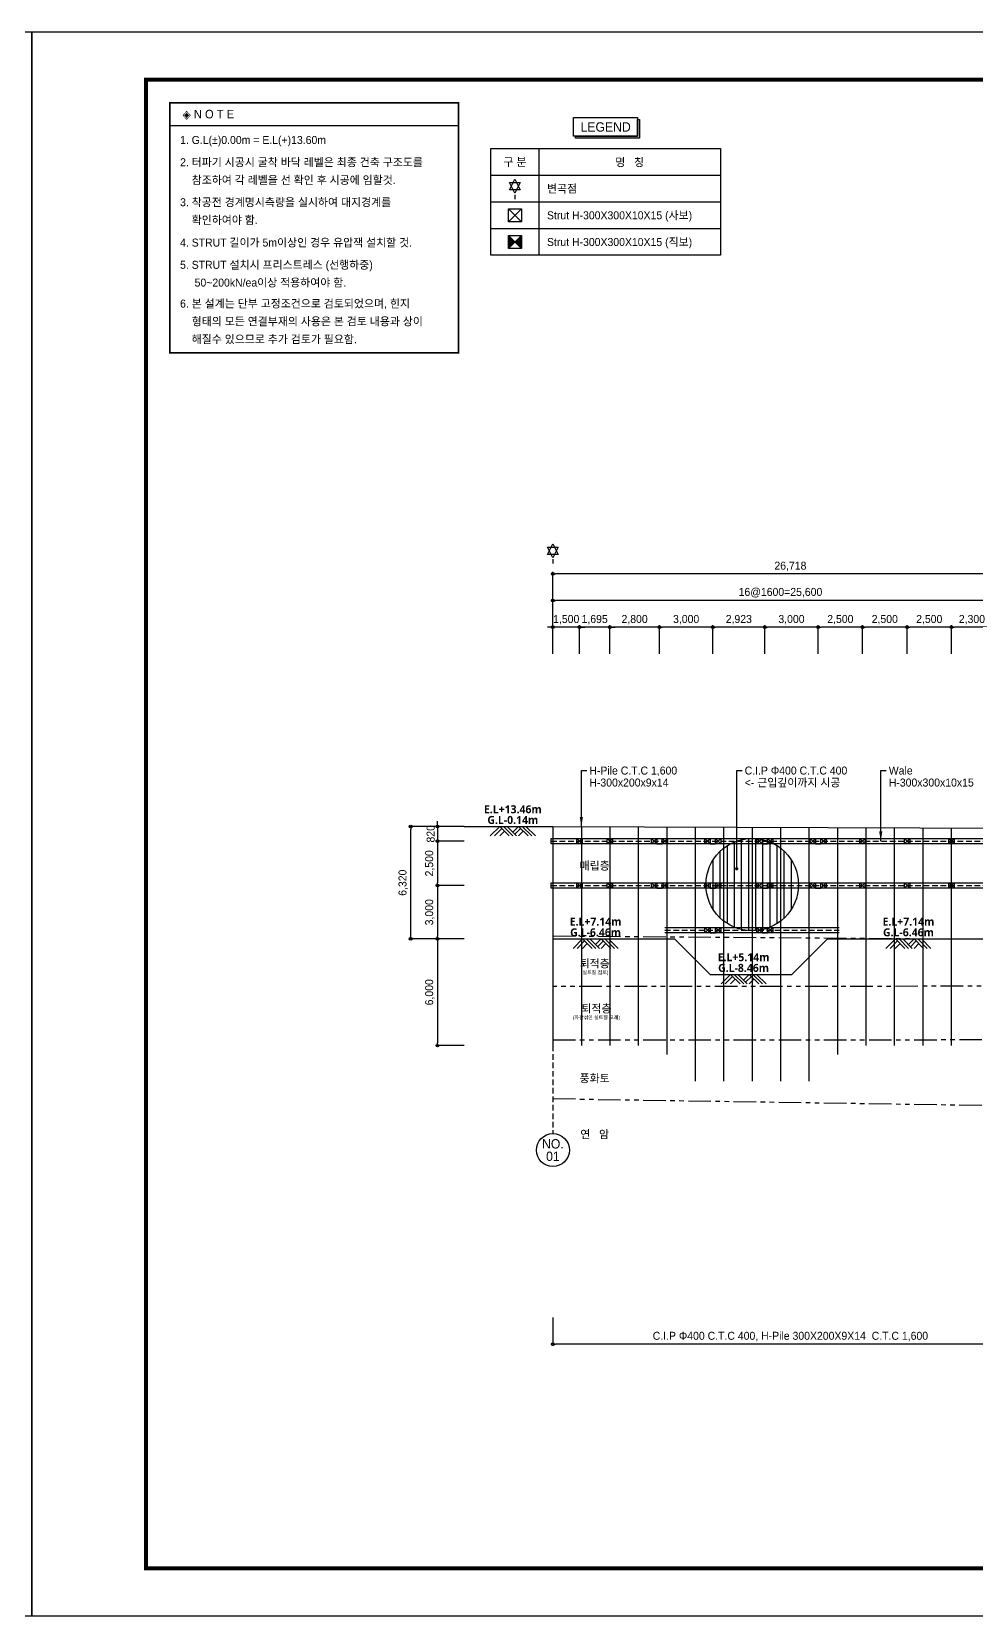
# Model space of a CAD drawing. Header units: millimetres. Extents: x 1073475 to 2890243, y -1340830 to -367733.
# Drawn here: x 2209033 to 2262164, y -456833 to -367733 of the extents above; entities that cross this region are included whole.
import ezdxf
from ezdxf.enums import TextEntityAlignment as Align

# ---------------------------------------------------------------- set-up
doc = ezdxf.new("R2010")
doc.units = ezdxf.units.MM
doc.header["$LTSCALE"] = 50
doc.header["$PDMODE"] = 3
doc.header["$PDSIZE"] = 100
doc.linetypes.add('HIDDEN', pattern=[9.525, 6.35, -3.175])
doc.linetypes.add('PHANTOM', pattern=[63.5, 31.75, -6.35, 6.35, -6.35, 6.35, -6.35])
doc.layers.get('Defpoints').update_dxf_attribs({"color": 151})
for name, color, linetype in [('0-재료표-1', 3, 'Continuous'), ('0-재료표-T', 7, 'Continuous'), ('1', 1, 'Continuous'), ('11', 11, 'Continuous'), ('C-BOX', 1, 'Continuous'), ('C-DIM', 7, 'Continuous'), ('C-제원표T', 7, 'Continuous'), ('C_DIM', 1, 'Continuous'), ('NO', 2, 'Continuous'), ('NO-1', 9, 'HIDDEN'), ('PILE', 3, 'Continuous'), ('STRUT', 3, 'Continuous'), ('TEX', 3, 'Continuous'), ('TEXT', 3, 'Continuous'), ('WALE-1', 3, 'Continuous'), ('WALE-2', 1, 'Continuous'), ('변곡점', 1, 'Continuous'), ('주상도0', 222, 'Continuous'), ('흙막이판', 1, 'Continuous')]:
    doc.layers.add(name, color=color, linetype=linetype)
doc.styles.add('$1$돋움', font='')
doc.styles.add('RXHG', font='arial.ttf')
doc.styles.add('돋움', font='')
doc.styles.add('맑은고딕', font='malgunbd.ttf')
doc.styles.get('$1$돋움').set_extended_font_data('Dotum')
doc.styles.get('돋움').set_extended_font_data('Dotum')
doc.dimstyles.new('SAM-200-지시선', dxfattribs={"dimscale": 0.1, "dimtxt": 300, "dimasz": 360, "dimexe": 70, "dimexo": 0, "dimgap": 100, "dimtad": 1, "dimdec": 0, "dimzin": 0, "dimdsep": 46, "dimlunit": 6, "dimtxsty": '돋움', "dimcen": 100, "dimclrd": 1, "dimclre": 1, "dimclrt": 256, "dimadec": 0, "dimazin": 0, "dimtfac": 1, "dimtdec": 0, "dimtix": 1, "dimtmove": 2, "dimatfit": 3, "dimfxl": 70, "dimtolj": 1, "dimtzin": 0, "dimlwd": -1, "dimlwe": -1, "dimarcsym": 0})
doc.dimstyles.new('SAM-300', dxfattribs={"dimscale": 1.5, "dimtxt": 300, "dimasz": 100, "dimexe": 70, "dimexo": 0, "dimgap": 100, "dimtad": 1, "dimdec": 0, "dimzin": 0, "dimdsep": 46, "dimlunit": 6, "dimtxsty": '돋움', "dimblk": 'ORIGIN', "dimcen": 100, "dimclrd": 1, "dimclre": 1, "dimclrt": 7, "dimadec": 0, "dimazin": 0, "dimtfac": 1, "dimtdec": 0, "dimtix": 1, "dimtmove": 2, "dimatfit": 3, "dimfxl": 70, "dimtolj": 1, "dimtzin": 0, "dimlwd": -1, "dimlwe": -1, "dimarcsym": 0})

# ---------------------------------------------------------------- blocks, each defined once
blk = doc.blocks.new('dbox')
at = {"layer": '11'}
for p, q in [((4288, 57600), (81088, 57600)), ((4288, 1800), (4288, 57600)), ((81088, 1800), (4288, 1800))]:
    blk.add_line(p, q, dxfattribs=at)
at = {"layer": '11', "const_width": 150}
blk.add_lwpolyline([(81088, 1800), (4288, 1800), (4288, 57600), (81088, 57600)], close=True, dxfattribs=at)
at = {"layer": 'TEXT', "color": 7}
for p, q in [((0, 59400), (84100, 59400)), ((0, 0), (0, 59400)), ((84100, 59400), (84100, 0)), ((84100, 0), (0, 0))]:
    blk.add_line(p, q, dxfattribs=at)
at = {"layer": 'TEX', "color": 6, "linetype": 'Continuous', "style": 'RXHG', "width": 1}
for tag, p in [('일자', (76628, 15972)), ('축척', (76628, 13925)), ('설계번호', (76684, 12170))]:
    blk.add_attdef(tag, p, '', height=300, dxfattribs=at)
at = {"layer": 'TEX', "color": 7, "linetype": 'Continuous', "style": 'RXHG', "width": 1}
blk.add_attdef('파일명', (81840, 4453), '', height=300, rotation=90, dxfattribs=at)
at = {"layer": 'TEX', "linetype": 'Continuous', "style": 'RXHG', "width": 1}
for tag, p in [('도면명-1', (77799, 3389)), ('도면명-2', (77799, 2662))]:
    blk.add_attdef(tag, text='', height=400, dxfattribs=at).set_placement(p, align=Align.CENTER)
blk = doc.blocks.new('31781387137813')
at = {"color": 255}
blk.add_wipeout([(0, 0), (11238, 0), (11238, -9792), (0, -9792)], dxfattribs=at).dxf.layer = '0-재료표-1'
at = {"layer": '0-재료표-1'}
blk.add_line((207, -1060), (11031, -1060), dxfattribs=at)
at = {"layer": '0-재료표-1', "const_width": 60}
blk.add_lwpolyline([(11031, -9585), (11031, -207), (207, -207), (207, -9585)], close=True, dxfattribs=at)
at = {"layer": '0-재료표-T', "style": '$1$돋움'}
for s, height, p in [('◈ N O T E', 320, (683, -633)), ('1. G.L(±)0.00m = E.L(+)13.60m', 300, (587, -1602)), ('2. 터파기 시공시 굴착 바닥 레벨은 최종 건축 구조도를 ', 300, (587, -2436)), ('    참조하여 각 레벨을 선 확인 후 시공에 임할것. ', 300, (587, -3102)), ('3. 착공전 경계명시측량을 실시하여 대지경계를', 300, (587, -3936)), ('    확인하여야 함.', 300, (587, -4602)), ('4. STRUT 길이가 5m이상인 경우 유압잭 설치할 것.', 300, (587, -5448)), ('5. STRUT 설치시 프리스트레스 (선행하중)', 300, (587, -6281)), ('     50~200kN/ea이상 적용하여야 함.', 300, (587, -6948)), ('6. 본 설계는 단부 고정조건으로 검토되었으며, 힌지 ', 300, (587, -7736)), ('    형태의 모든 연결부재의 사용은 본 검토 내용과 상이', 300, (587, -8403)), ('    해질수 있으므로 추가 검토가 필요함.   ', 300, (587, -9069))]:
    blk.add_text(s, height=height, dxfattribs=at).set_placement(p, align=Align.MIDDLE_LEFT)
blk = doc.blocks.new('_Origin')
at = {"color": 0, "linetype": 'ByBlock', "lineweight": -2}
blk.add_line((0, 0), (-1, 0), dxfattribs=at)
blk.add_circle((0, 0), 0.5, dxfattribs=at)
blk = doc.blocks.new('*D217')
at = {"layer": 'C_DIM', "color": 1, "ltscale": 0.2, "transparency": 16777216}
for p, q in [((2238349, -399717), (2238349, -398112)), ((2264917, -398217), (2238499, -398217)), ((2265067, -399717), (2265067, -398112))]:
    blk.add_line(p, q, dxfattribs=at)
at = {"layer": 'Defpoints', "color": 0, "ltscale": 0.2, "transparency": 16777216}
for p in [(2238349, -398217), (2238349, -399717), (2265067, -399717)]:
    blk.add_point(p, dxfattribs=at)
at = {"layer": 'C_DIM', "color": 1, "ltscale": 0.2, "transparency": 16777216, "xscale": 150, "yscale": 150, "zscale": 150, "rotation": 180}
blk.add_blockref('_Origin', (2238349, -398217), dxfattribs=at)
at = {"layer": 'C_DIM', "color": 1, "ltscale": 0.2, "transparency": 16777216, "xscale": 150, "yscale": 150, "zscale": 150}
blk.add_blockref('_Origin', (2265067, -398217), dxfattribs=at)
at = {"layer": 'C_DIM', "color": 7, "ltscale": 0.2, "transparency": 16777216, "insert": (2251708, -397798), "char_height": 450, "attachment_point": 5, "style": '돋움'}
blk.add_mtext('\\A1;26,718', dxfattribs=at)
blk = doc.blocks.new('*D219')
at = {"layer": 'C_DIM', "color": 1, "ltscale": 0.2, "transparency": 16777216}
for p, q in [((2238349, -401217), (2238349, -399612)), ((2263799, -399717), (2238499, -399717)), ((2263949, -401217), (2263949, -399612))]:
    blk.add_line(p, q, dxfattribs=at)
at = {"layer": 'Defpoints', "color": 0, "ltscale": 0.2, "transparency": 16777216}
for p in [(2238349, -399717), (2238349, -401217), (2263949, -401217)]:
    blk.add_point(p, dxfattribs=at)
at = {"layer": 'C_DIM', "color": 1, "ltscale": 0.2, "transparency": 16777216, "xscale": 150, "yscale": 150, "zscale": 150, "rotation": 180}
blk.add_blockref('_Origin', (2238349, -399717), dxfattribs=at)
at = {"layer": 'C_DIM', "color": 1, "ltscale": 0.2, "transparency": 16777216, "xscale": 150, "yscale": 150, "zscale": 150}
blk.add_blockref('_Origin', (2263949, -399717), dxfattribs=at)
at = {"layer": 'C_DIM', "color": 7, "ltscale": 0.2, "transparency": 16777216, "insert": (2251149, -399279), "char_height": 450, "attachment_point": 5, "style": '돋움'}
blk.add_mtext('\\A1;16@1600=25,600', dxfattribs=at)
blk = doc.blocks.new('*D221')
at = {"layer": 'C_DIM', "color": 1, "ltscale": 0.2, "transparency": 16777216}
for p, q in [((2238199, -401217), (2238049, -401217)), ((2238349, -402717), (2238349, -401112)), ((2239849, -401217), (2238349, -401217)), ((2239849, -402717), (2239849, -401112)), ((2239999, -401217), (2240149, -401217))]:
    blk.add_line(p, q, dxfattribs=at)
at = {"layer": 'Defpoints', "color": 0, "ltscale": 0.2, "transparency": 16777216}
for p in [(2238349, -401217), (2238349, -402717), (2239849, -402717)]:
    blk.add_point(p, dxfattribs=at)
at = {"layer": 'C_DIM', "color": 1, "ltscale": 0.2, "transparency": 16777216, "xscale": 150, "yscale": 150, "zscale": 150}
blk.add_blockref('_Origin', (2238349, -401217), dxfattribs=at)
at = {"layer": 'C_DIM', "color": 1, "ltscale": 0.2, "transparency": 16777216, "xscale": 150, "yscale": 150, "zscale": 150, "rotation": 180}
blk.add_blockref('_Origin', (2239849, -401217), dxfattribs=at)
at = {"layer": 'C_DIM', "color": 7, "ltscale": 0.2, "transparency": 16777216, "insert": (2239099, -400798), "char_height": 450, "attachment_point": 5, "style": '돋움'}
blk.add_mtext('\\A1;1,500', dxfattribs=at)
blk = doc.blocks.new('*D222')
at = {"layer": 'C_DIM', "color": 1, "ltscale": 0.2, "transparency": 16777216}
for p, q in [((2239699, -401217), (2239549, -401217)), ((2239849, -402717), (2239849, -401112)), ((2241544, -401217), (2239849, -401217)), ((2241544, -402717), (2241544, -401112)), ((2241694, -401217), (2241844, -401217))]:
    blk.add_line(p, q, dxfattribs=at)
at = {"layer": 'Defpoints', "color": 0, "ltscale": 0.2, "transparency": 16777216}
for p in [(2239849, -401217), (2239849, -402717), (2241544, -402717)]:
    blk.add_point(p, dxfattribs=at)
at = {"layer": 'C_DIM', "color": 1, "ltscale": 0.2, "transparency": 16777216, "xscale": 150, "yscale": 150, "zscale": 150}
blk.add_blockref('_Origin', (2239849, -401217), dxfattribs=at)
at = {"layer": 'C_DIM', "color": 1, "ltscale": 0.2, "transparency": 16777216, "xscale": 150, "yscale": 150, "zscale": 150, "rotation": 180}
blk.add_blockref('_Origin', (2241544, -401217), dxfattribs=at)
at = {"layer": 'C_DIM', "color": 7, "ltscale": 0.2, "transparency": 16777216, "insert": (2240697, -400798), "char_height": 450, "attachment_point": 5, "style": '돋움'}
blk.add_mtext('\\A1;1,695', dxfattribs=at)
blk = doc.blocks.new('*D223')
at = {"layer": 'C_DIM', "color": 1, "ltscale": 0.2, "transparency": 16777216}
for p, q in [((2241544, -402717), (2241544, -401112)), ((2244194, -401217), (2241694, -401217)), ((2244344, -402717), (2244344, -401112))]:
    blk.add_line(p, q, dxfattribs=at)
at = {"layer": 'Defpoints', "color": 0, "ltscale": 0.2, "transparency": 16777216}
for p in [(2241544, -401217), (2241544, -402717), (2244344, -402717)]:
    blk.add_point(p, dxfattribs=at)
at = {"layer": 'C_DIM', "color": 1, "ltscale": 0.2, "transparency": 16777216, "xscale": 150, "yscale": 150, "zscale": 150, "rotation": 180}
blk.add_blockref('_Origin', (2241544, -401217), dxfattribs=at)
at = {"layer": 'C_DIM', "color": 1, "ltscale": 0.2, "transparency": 16777216, "xscale": 150, "yscale": 150, "zscale": 150}
blk.add_blockref('_Origin', (2244344, -401217), dxfattribs=at)
at = {"layer": 'C_DIM', "color": 7, "ltscale": 0.2, "transparency": 16777216, "insert": (2242944, -400798), "char_height": 450, "attachment_point": 5, "style": '돋움'}
blk.add_mtext('\\A1;2,800', dxfattribs=at)
blk = doc.blocks.new('*D224')
at = {"layer": 'C_DIM', "color": 1, "ltscale": 0.2, "transparency": 16777216}
for p, q in [((2244344, -402717), (2244344, -401112)), ((2247194, -401217), (2244494, -401217)), ((2247344, -402717), (2247344, -401112))]:
    blk.add_line(p, q, dxfattribs=at)
at = {"layer": 'Defpoints', "color": 0, "ltscale": 0.2, "transparency": 16777216}
for p in [(2244344, -401217), (2244344, -402717), (2247344, -402717)]:
    blk.add_point(p, dxfattribs=at)
at = {"layer": 'C_DIM', "color": 1, "ltscale": 0.2, "transparency": 16777216, "xscale": 150, "yscale": 150, "zscale": 150, "rotation": 180}
blk.add_blockref('_Origin', (2244344, -401217), dxfattribs=at)
at = {"layer": 'C_DIM', "color": 1, "ltscale": 0.2, "transparency": 16777216, "xscale": 150, "yscale": 150, "zscale": 150}
blk.add_blockref('_Origin', (2247344, -401217), dxfattribs=at)
at = {"layer": 'C_DIM', "color": 7, "ltscale": 0.2, "transparency": 16777216, "insert": (2245844, -400798), "char_height": 450, "attachment_point": 5, "style": '돋움'}
blk.add_mtext('\\A1;3,000', dxfattribs=at)
blk = doc.blocks.new('*D225')
at = {"layer": 'C_DIM', "color": 1, "ltscale": 0.2, "transparency": 16777216}
for p, q in [((2247344, -402717), (2247344, -401112)), ((2250117, -401217), (2247494, -401217)), ((2250267, -402717), (2250267, -401112))]:
    blk.add_line(p, q, dxfattribs=at)
at = {"layer": 'Defpoints', "color": 0, "ltscale": 0.2, "transparency": 16777216}
for p in [(2247344, -401217), (2247344, -402717), (2250267, -402717)]:
    blk.add_point(p, dxfattribs=at)
at = {"layer": 'C_DIM', "color": 1, "ltscale": 0.2, "transparency": 16777216, "xscale": 150, "yscale": 150, "zscale": 150, "rotation": 180}
blk.add_blockref('_Origin', (2247344, -401217), dxfattribs=at)
at = {"layer": 'C_DIM', "color": 1, "ltscale": 0.2, "transparency": 16777216, "xscale": 150, "yscale": 150, "zscale": 150}
blk.add_blockref('_Origin', (2250267, -401217), dxfattribs=at)
at = {"layer": 'C_DIM', "color": 7, "ltscale": 0.2, "transparency": 16777216, "insert": (2248806, -400798), "char_height": 450, "attachment_point": 5, "style": '돋움'}
blk.add_mtext('\\A1;2,923', dxfattribs=at)
blk = doc.blocks.new('*D226')
at = {"layer": 'C_DIM', "color": 1, "ltscale": 0.2, "transparency": 16777216}
for p, q in [((2250267, -402717), (2250267, -401112)), ((2253117, -401217), (2250417, -401217)), ((2253267, -402717), (2253267, -401112))]:
    blk.add_line(p, q, dxfattribs=at)
at = {"layer": 'Defpoints', "color": 0, "ltscale": 0.2, "transparency": 16777216}
for p in [(2250267, -401217), (2250267, -402717), (2253267, -402717)]:
    blk.add_point(p, dxfattribs=at)
at = {"layer": 'C_DIM', "color": 1, "ltscale": 0.2, "transparency": 16777216, "xscale": 150, "yscale": 150, "zscale": 150, "rotation": 180}
blk.add_blockref('_Origin', (2250267, -401217), dxfattribs=at)
at = {"layer": 'C_DIM', "color": 1, "ltscale": 0.2, "transparency": 16777216, "xscale": 150, "yscale": 150, "zscale": 150}
blk.add_blockref('_Origin', (2253267, -401217), dxfattribs=at)
at = {"layer": 'C_DIM', "color": 7, "ltscale": 0.2, "transparency": 16777216, "insert": (2251767, -400798), "char_height": 450, "attachment_point": 5, "style": '돋움'}
blk.add_mtext('\\A1;3,000', dxfattribs=at)
blk = doc.blocks.new('*D227')
at = {"layer": 'C_DIM', "color": 1, "ltscale": 0.2, "transparency": 16777216}
for p, q in [((2253267, -402717), (2253267, -401112)), ((2255617, -401217), (2253417, -401217)), ((2255767, -402717), (2255767, -401112))]:
    blk.add_line(p, q, dxfattribs=at)
at = {"layer": 'Defpoints', "color": 0, "ltscale": 0.2, "transparency": 16777216}
for p in [(2253267, -401217), (2253267, -402717), (2255767, -402717)]:
    blk.add_point(p, dxfattribs=at)
at = {"layer": 'C_DIM', "color": 1, "ltscale": 0.2, "transparency": 16777216, "xscale": 150, "yscale": 150, "zscale": 150, "rotation": 180}
blk.add_blockref('_Origin', (2253267, -401217), dxfattribs=at)
at = {"layer": 'C_DIM', "color": 1, "ltscale": 0.2, "transparency": 16777216, "xscale": 150, "yscale": 150, "zscale": 150}
blk.add_blockref('_Origin', (2255767, -401217), dxfattribs=at)
at = {"layer": 'C_DIM', "color": 7, "ltscale": 0.2, "transparency": 16777216, "insert": (2254517, -400798), "char_height": 450, "attachment_point": 5, "style": '돋움'}
blk.add_mtext('\\A1;2,500', dxfattribs=at)
blk = doc.blocks.new('*D228')
at = {"layer": 'C_DIM', "color": 1, "ltscale": 0.2, "transparency": 16777216}
for p, q in [((2255767, -402717), (2255767, -401112)), ((2258117, -401217), (2255917, -401217)), ((2258267, -402717), (2258267, -401112))]:
    blk.add_line(p, q, dxfattribs=at)
at = {"layer": 'Defpoints', "color": 0, "ltscale": 0.2, "transparency": 16777216}
for p in [(2255767, -401217), (2255767, -402717), (2258267, -402717)]:
    blk.add_point(p, dxfattribs=at)
at = {"layer": 'C_DIM', "color": 1, "ltscale": 0.2, "transparency": 16777216, "xscale": 150, "yscale": 150, "zscale": 150, "rotation": 180}
blk.add_blockref('_Origin', (2255767, -401217), dxfattribs=at)
at = {"layer": 'C_DIM', "color": 1, "ltscale": 0.2, "transparency": 16777216, "xscale": 150, "yscale": 150, "zscale": 150}
blk.add_blockref('_Origin', (2258267, -401217), dxfattribs=at)
at = {"layer": 'C_DIM', "color": 7, "ltscale": 0.2, "transparency": 16777216, "insert": (2257017, -400798), "char_height": 450, "attachment_point": 5, "style": '돋움'}
blk.add_mtext('\\A1;2,500', dxfattribs=at)
blk = doc.blocks.new('*D229')
at = {"layer": 'C_DIM', "color": 1, "ltscale": 0.2, "transparency": 16777216}
for p, q in [((2258267, -402717), (2258267, -401112)), ((2260617, -401217), (2258417, -401217)), ((2260767, -402717), (2260767, -401112))]:
    blk.add_line(p, q, dxfattribs=at)
at = {"layer": 'Defpoints', "color": 0, "ltscale": 0.2, "transparency": 16777216}
for p in [(2258267, -401217), (2258267, -402717), (2260767, -402717)]:
    blk.add_point(p, dxfattribs=at)
at = {"layer": 'C_DIM', "color": 1, "ltscale": 0.2, "transparency": 16777216, "xscale": 150, "yscale": 150, "zscale": 150, "rotation": 180}
blk.add_blockref('_Origin', (2258267, -401217), dxfattribs=at)
at = {"layer": 'C_DIM', "color": 1, "ltscale": 0.2, "transparency": 16777216, "xscale": 150, "yscale": 150, "zscale": 150}
blk.add_blockref('_Origin', (2260767, -401217), dxfattribs=at)
at = {"layer": 'C_DIM', "color": 7, "ltscale": 0.2, "transparency": 16777216, "insert": (2259517, -400798), "char_height": 450, "attachment_point": 5, "style": '돋움'}
blk.add_mtext('\\A1;2,500', dxfattribs=at)
blk = doc.blocks.new('*D231')
at = {"layer": 'C_DIM', "color": 1, "ltscale": 0.2, "transparency": 16777216}
for p, q in [((2260767, -402717), (2260767, -401112)), ((2262917, -401217), (2260917, -401217)), ((2263067, -402717), (2263067, -401112))]:
    blk.add_line(p, q, dxfattribs=at)
at = {"layer": 'Defpoints', "color": 0, "ltscale": 0.2, "transparency": 16777216}
for p in [(2260767, -401217), (2260767, -402717), (2263067, -402717)]:
    blk.add_point(p, dxfattribs=at)
at = {"layer": 'C_DIM', "color": 1, "ltscale": 0.2, "transparency": 16777216, "xscale": 150, "yscale": 150, "zscale": 150, "rotation": 180}
blk.add_blockref('_Origin', (2260767, -401217), dxfattribs=at)
at = {"layer": 'C_DIM', "color": 1, "ltscale": 0.2, "transparency": 16777216, "xscale": 150, "yscale": 150, "zscale": 150}
blk.add_blockref('_Origin', (2263067, -401217), dxfattribs=at)
at = {"layer": 'C_DIM', "color": 7, "ltscale": 0.2, "transparency": 16777216, "insert": (2261917, -400798), "char_height": 450, "attachment_point": 5, "style": '돋움'}
blk.add_mtext('\\A1;2,300', dxfattribs=at)
blk = doc.blocks.new('A$C27FB2790')
at = {"layer": '변곡점'}
blk.add_line((0, 546), (0, 383), dxfattribs=at)
for points in [[(-200, 725), (0, 1125), (200, 725)], [(200, 1005), (0, 605), (-200, 1005)]]:
    blk.add_lwpolyline(points, close=True, dxfattribs=at)
blk = doc.blocks.new('A$C62E05D53')
at = {"layer": '1'}
for p, q in [((-273, 0), (-628, -356)), ((84, -356), (-273, 0)), ((221, -356), (-137, 0)), ((357, -356), (0, 0)), ((429, 0), (215, -215)), ((787, -356), (429, 0)), ((923, -356), (566, 0)), ((1060, -356), (703, 0)), ((-195, -78), (-472, -356)), ((-97, -175), (-277, -356)), ((508, -78), (294, -293)), ((605, -175), (425, -356))]:
    blk.add_line(p, q, dxfattribs=at)
blk = doc.blocks.new('A$C2C820FBA')
at = {"layer": 'STRUT'}
for p, q in [((150, 150), (-150, -150)), ((-150, 150), (150, -150))]:
    blk.add_line(p, q, dxfattribs=at)
blk.add_lwpolyline([(-150, 150), (150, 150), (150, -150), (-150, -150)], close=True, dxfattribs=at)
blk = doc.blocks.new('111111')
at = {"layer": 'Defpoints', "ltscale": 0.2}
for p, q in [((-150, 0), (150, 0)), ((-150, -300), (150, -300))]:
    blk.add_line(p, q, dxfattribs=at)
at = {"layer": 'STRUT'}
for p in [(-300, -150), (300, -150)]:
    blk.add_blockref('A$C2C820FBA', p, dxfattribs=at)
blk = doc.blocks.new('*D243')
at = {"layer": 'C-DIM', "color": 1, "ltscale": 0.2, "transparency": 16777216}
for p, q in [((2233349, -412424), (2231744, -412424)), ((2231849, -412274), (2231849, -412124)), ((2231849, -412424), (2231849, -413244)), ((2233349, -413244), (2231744, -413244)), ((2231849, -413394), (2231849, -413544))]:
    blk.add_line(p, q, dxfattribs=at)
at = {"layer": 'Defpoints', "color": 0, "ltscale": 0.2, "transparency": 16777216}
for p in [(2233349, -412424), (2231849, -413244), (2233349, -413244)]:
    blk.add_point(p, dxfattribs=at)
at = {"layer": 'C-DIM', "color": 1, "ltscale": 0.2, "transparency": 16777216, "xscale": 150, "yscale": 150, "zscale": 150}
for p, rotation in [((2231849, -412424), 270), ((2231849, -413244), 90)]:
    blk.add_blockref('_Origin', p, dxfattribs=dict(at, rotation=rotation))
at = {"layer": 'C-DIM', "color": 7, "ltscale": 0.2, "transparency": 16777216, "insert": (2231474, -412834), "char_height": 450, "attachment_point": 5, "rotation": 90, "style": '돋움'}
blk.add_mtext('\\A1;820', dxfattribs=at)
blk = doc.blocks.new('*D244')
at = {"layer": 'C-DIM', "color": 1, "ltscale": 0.2, "transparency": 16777216}
for p, q in [((2233349, -413244), (2231744, -413244)), ((2231849, -413394), (2231849, -415594)), ((2233349, -415744), (2231744, -415744))]:
    blk.add_line(p, q, dxfattribs=at)
at = {"layer": 'Defpoints', "color": 0, "ltscale": 0.2, "transparency": 16777216}
for p in [(2233349, -413244), (2231849, -415744), (2233349, -415744)]:
    blk.add_point(p, dxfattribs=at)
at = {"layer": 'C-DIM', "color": 1, "ltscale": 0.2, "transparency": 16777216, "xscale": 150, "yscale": 150, "zscale": 150}
for p, rotation in [((2231849, -413244), 90), ((2231849, -415744), 270)]:
    blk.add_blockref('_Origin', p, dxfattribs=dict(at, rotation=rotation))
at = {"layer": 'C-DIM', "color": 7, "ltscale": 0.2, "transparency": 16777216, "insert": (2231431, -414494), "char_height": 450, "attachment_point": 5, "rotation": 90, "style": '돋움'}
blk.add_mtext('\\A1;2,500', dxfattribs=at)
blk = doc.blocks.new('*D245')
at = {"layer": 'C-DIM', "color": 1, "ltscale": 0.2, "transparency": 16777216}
for p, q in [((2233349, -415744), (2231744, -415744)), ((2231849, -415894), (2231849, -418594)), ((2233349, -418744), (2231744, -418744))]:
    blk.add_line(p, q, dxfattribs=at)
at = {"layer": 'Defpoints', "color": 0, "ltscale": 0.2, "transparency": 16777216}
for p in [(2233349, -415744), (2231849, -418744), (2233349, -418744)]:
    blk.add_point(p, dxfattribs=at)
at = {"layer": 'C-DIM', "color": 1, "ltscale": 0.2, "transparency": 16777216, "xscale": 150, "yscale": 150, "zscale": 150}
for p, rotation in [((2231849, -415744), 90), ((2231849, -418744), 270)]:
    blk.add_blockref('_Origin', p, dxfattribs=dict(at, rotation=rotation))
at = {"layer": 'C-DIM', "color": 7, "ltscale": 0.2, "transparency": 16777216, "insert": (2231431, -417244), "char_height": 450, "attachment_point": 5, "rotation": 90, "style": '돋움'}
blk.add_mtext('\\A1;3,000', dxfattribs=at)
blk = doc.blocks.new('*D246')
at = {"layer": 'C-DIM', "color": 1, "ltscale": 0.2, "transparency": 16777216}
for p, q in [((2233349, -418744), (2231744, -418744)), ((2231849, -418894), (2231849, -424594)), ((2233349, -424744), (2231744, -424744))]:
    blk.add_line(p, q, dxfattribs=at)
at = {"layer": 'Defpoints', "color": 0, "ltscale": 0.2, "transparency": 16777216}
for p in [(2233349, -418744), (2231849, -424744), (2233349, -424744)]:
    blk.add_point(p, dxfattribs=at)
at = {"layer": 'C-DIM', "color": 1, "ltscale": 0.2, "transparency": 16777216, "xscale": 150, "yscale": 150, "zscale": 150}
for p, rotation in [((2231849, -418744), 90), ((2231849, -424744), 270)]:
    blk.add_blockref('_Origin', p, dxfattribs=dict(at, rotation=rotation))
at = {"layer": 'C-DIM', "color": 7, "ltscale": 0.2, "transparency": 16777216, "insert": (2231431, -421744), "char_height": 450, "attachment_point": 5, "rotation": 90, "style": '돋움'}
blk.add_mtext('\\A1;6,000', dxfattribs=at)
blk = doc.blocks.new('*D247')
at = {"layer": 'C-DIM', "color": 1, "ltscale": 0.2, "transparency": 16777216}
for p, q in [((2231849, -412424), (2230244, -412424)), ((2230349, -418594), (2230349, -412574)), ((2231849, -418744), (2230244, -418744))]:
    blk.add_line(p, q, dxfattribs=at)
at = {"layer": 'Defpoints', "color": 0, "ltscale": 0.2, "transparency": 16777216}
for p in [(2230349, -412424), (2231849, -412424), (2231849, -418744)]:
    blk.add_point(p, dxfattribs=at)
at = {"layer": 'C-DIM', "color": 1, "ltscale": 0.2, "transparency": 16777216, "xscale": 150, "yscale": 150, "zscale": 150}
for p, rotation in [((2230349, -412424), 90), ((2230349, -418744), 270)]:
    blk.add_blockref('_Origin', p, dxfattribs=dict(at, rotation=rotation))
at = {"layer": 'C-DIM', "color": 7, "ltscale": 0.2, "transparency": 16777216, "insert": (2229931, -415584), "char_height": 450, "attachment_point": 5, "rotation": 90, "style": '돋움'}
blk.add_mtext('\\A1;6,320', dxfattribs=at)
blk = doc.blocks.new('A$C248D0E1C')
at = {"layer": 'STRUT'}
h = blk.add_hatch(color=4, dxfattribs=at)
h.paths.add_polyline_path([(-150, 150), (-150, -150), (0, 0)])
h.paths.add_polyline_path([(150, 150), (0, 0), (150, -150)])
at = {"layer": 'STRUT', "color": 4}
for p, q in [((150, 150), (-150, -150)), ((-150, 150), (150, -150))]:
    blk.add_line(p, q, dxfattribs=at)
blk.add_lwpolyline([(-150, 150), (150, 150), (150, -150), (-150, -150)], close=True, dxfattribs=at)
blk = doc.blocks.new('*D316')
at = {"layer": 'C_DIM', "color": 1, "ltscale": 0.2, "transparency": 16777216}
for p, q in [((2238349, -440026), (2238349, -441631)), ((2265067, -440026), (2265067, -441631)), ((2264917, -441526), (2238499, -441526))]:
    blk.add_line(p, q, dxfattribs=at)
at = {"layer": 'Defpoints', "color": 0, "ltscale": 0.2, "transparency": 16777216}
for p in [(2238349, -440026), (2265067, -440026), (2238349, -441526)]:
    blk.add_point(p, dxfattribs=at)
at = {"layer": 'C_DIM', "color": 1, "ltscale": 0.2, "transparency": 16777216, "xscale": 150, "yscale": 150, "zscale": 150, "rotation": 180}
blk.add_blockref('_Origin', (2238349, -441526), dxfattribs=at)
at = {"layer": 'C_DIM', "color": 1, "ltscale": 0.2, "transparency": 16777216, "xscale": 150, "yscale": 150, "zscale": 150}
blk.add_blockref('_Origin', (2265067, -441526), dxfattribs=at)
at = {"layer": 'C_DIM', "color": 7, "ltscale": 0.2, "transparency": 16777216, "insert": (2251708, -441102), "char_height": 450, "attachment_point": 5, "style": '돋움'}
blk.add_mtext('\\A1;C.I.P Φ400 C.T.C 400, H-Pile 300X200X9X14  C.T.C 1,600', dxfattribs=at)

msp = doc.modelspace()

# ---------------------------------------------------------------- hatches: boundary and pattern name
at = {"layer": '흙막이판'}
h = msp.add_hatch(dxfattribs=at)
h.set_pattern_fill('ANSI31', color=256, scale=125.984252, angle=225, style=0)
h.set_pattern_definition([(270, (2249759.93, -411744.68), (400, -1e-13), [])])
edge = h.paths.add_edge_path()
edge.add_arc((2249559.9, -415693.5), 2600, 0, 360)

# ---------------------------------------------------------------- linework, layer by layer
msp.add_line((2233349.2, -412423.5), (2238349.2, -412423.5))
at = {"ltscale": 0.2}
msp.add_lwpolyline([(2238349.2, -412423.5), (2264144.2, -412513.5)], dxfattribs=at)
for points in [[(2238349.2, -418743.5), (2245194.2, -418743.5)], [(2245194.2, -418743.5), (2247194.2, -420743.5)], [(2251794.2, -420743.5), (2253794.2, -418743.5)], [(2253794.2, -418743.5), (2295116.9, -418743.5)], [(2247194.2, -420743.5), (2251794.2, -420743.5)]]:
    msp.add_lwpolyline(points)
at = {"layer": 'C-BOX'}
for p, q in [((2237566.6, -374307.5), (2237566.6, -380307.5)), ((2234866.6, -377307.5), (2247766.6, -377307.5)), ((2234866.6, -378807.5), (2247766.6, -378807.5))]:
    msp.add_line(p, q, dxfattribs=at)
at = {"layer": 'C-BOX', "color": 3}
msp.add_line((2234866.6, -375807.5), (2247766.6, -375807.5), dxfattribs=at)
msp.add_lwpolyline([(2247766.6, -380307.5), (2234866.6, -380307.5), (2234866.6, -374307.5), (2247766.6, -374307.5)], close=True, dxfattribs=at)
at = {"layer": 'NO'}
msp.add_circle((2238349.2, -430616.2), 926.8, dxfattribs=at)
at = {"layer": 'NO-1'}
msp.add_lwpolyline([(2238349.2, -424743.5), (2238349.2, -429689.4)], dxfattribs=at)
at = {"layer": 'PILE'}
for p, q in [((2238348.9, -412423.5), (2238348.9, -424743.5)), ((2238349.6, -412423.5), (2238349.6, -424743.5)), ((2239948.9, -412429.1), (2239948.9, -424743.5)), ((2239949.6, -412429.1), (2239949.6, -424743.5)), ((2241548.9, -412434.7), (2241548.9, -424743.5)), ((2241549.6, -412434.7), (2241549.6, -424743.5)), ((2243148.9, -412440.3), (2243148.9, -424743.5)), ((2243149.6, -412440.3), (2243149.6, -424743.5)), ((2244748.9, -412445.9), (2244748.9, -425243.5)), ((2244749.6, -412445.9), (2244749.6, -425243.5)), ((2246348.9, -412451.5), (2246348.9, -426743.5)), ((2246349.6, -412451.5), (2246349.6, -426743.5)), ((2247948.9, -412457), (2247948.9, -426743.5)), ((2247949.6, -412457), (2247949.6, -426743.5)), ((2249548.9, -412462.6), (2249548.9, -426743.5)), ((2249549.6, -412462.6), (2249549.6, -426743.5)), ((2251148.9, -412468.2), (2251148.9, -426743.5)), ((2251149.6, -412468.2), (2251149.6, -426743.5)), ((2252748.9, -412473.8), (2252748.9, -426743.5)), ((2252749.6, -412473.8), (2252749.6, -426743.5)), ((2254348.9, -412479.4), (2254348.9, -425243.5)), ((2254349.6, -412479.4), (2254349.6, -425243.5)), ((2255948.9, -412485), (2255948.9, -424743.5)), ((2255949.6, -412485), (2255949.6, -424743.5)), ((2257548.9, -412490.5), (2257548.9, -424743.5)), ((2257549.6, -412490.5), (2257549.6, -424743.5)), ((2259148.9, -412496.1), (2259148.9, -424743.5)), ((2259149.6, -412496.1), (2259149.6, -424743.5)), ((2260748.9, -412501.7), (2260748.9, -424743.5)), ((2260749.6, -412501.7), (2260749.6, -424743.5))]:
    msp.add_line(p, q, dxfattribs=at)
at = {"layer": 'WALE-1'}
for points in [[(2299916.9, -413393.5), (2238249.2, -413393.5), (2238249.2, -413093.5), (2299916.9, -413093.5)], [(2299916.9, -415893.5), (2238249.2, -415893.5), (2238249.2, -415593.5), (2299916.9, -415593.5)], [(2244649.2, -418093.5), (2254449.2, -418093.5)], [(2254449.2, -418393.5), (2244649.2, -418393.5)]]:
    msp.add_lwpolyline(points, dxfattribs=at)
at = {"layer": 'WALE-2', "linetype": 'HIDDEN'}
for p, q in [((2238249.2, -413243.5), (2299916.9, -413243.5)), ((2238249.2, -415743.5), (2299916.9, -415743.5)), ((2244649.2, -418243.5), (2254449.2, -418243.5))]:
    msp.add_line(p, q, dxfattribs=at)
at = {"layer": '주상도0', "linetype": 'PHANTOM', "ltscale": 0.8}
for points in [[(2238349.2, -418574.2), (2281744.2, -418896.6), (2299916.9, -418761.1)], [(2299916.9, -421407.5), (2281744.2, -421396.6), (2238349.2, -421422.6)], [(2238349.2, -424422.6), (2281744.2, -424396.6), (2299916.9, -424407.5)], [(2238349.2, -427725.9), (2281744.2, -428396.6), (2299916.9, -428114.7)]]:
    msp.add_lwpolyline(points, dxfattribs=at)
at = {"layer": '흙막이판'}
msp.add_circle((2249559.9, -415693.5), 2600, dxfattribs=at)

# ---------------------------------------------------------------- block references
at = {"xscale": 1.5, "yscale": 1.5, "zscale": 1.5}
for p in [(2082882.7, -456833.1), (2209032.7, -456833.1)]:
    msp.add_blockref('dbox', p, dxfattribs=at)
at = {"layer": 'C-DIM', "xscale": 1.5, "yscale": 1.5, "zscale": 1.5}
for p in [(2235771.2, -412423.5), (2240425.3, -418743.5), (2258022.5, -418743.5), (2248748.3, -420743.5)]:
    msp.add_blockref('A$C62E05D53', p, dxfattribs=at)
at = {"layer": 'STRUT', "xscale": 2.4, "yscale": 2.4, "zscale": 2.4}
for name, p in [('A$C2C820FBA', (2236216.6, -378057.5)), ('A$C248D0E1C', (2236216.6, -379557.5))]:
    msp.add_blockref(name, p, dxfattribs=at)
at = {"layer": 'STRUT'}
for name, p in [('A$C2C820FBA', (2239849.2, -413243.5)), ('A$C2C820FBA', (2241544.2, -413243.5)), ('111111', (2244344.2, -413093.5)), ('111111', (2247344.2, -413093.5)), ('111111', (2250267.2, -413093.5)), ('111111', (2253267.2, -413093.5)), ('A$C2C820FBA', (2255767.2, -413243.5)), ('A$C2C820FBA', (2258267.2, -413243.5)), ('A$C2C820FBA', (2260767.2, -413243.5)), ('A$C2C820FBA', (2239849.2, -415743.5)), ('A$C2C820FBA', (2241544.2, -415743.5)), ('111111', (2244344.2, -415593.5)), ('111111', (2247344.2, -415593.5)), ('111111', (2250267.2, -415593.5)), ('111111', (2253267.2, -415593.5)), ('A$C2C820FBA', (2255767.2, -415743.5)), ('A$C2C820FBA', (2258267.2, -415743.5)), ('A$C2C820FBA', (2260767.2, -415743.5)), ('111111', (2247344.2, -418093.5)), ('111111', (2250267.2, -418093.5))]:
    msp.add_blockref(name, p, dxfattribs=at)
at = {"layer": '변곡점', "xscale": 1.5, "yscale": 1.5, "zscale": 1.5}
for p in [(2236216.6, -377721.4), (2238349.2, -398217.1)]:
    msp.add_blockref('A$C27FB2790', p, dxfattribs=at)

# ---------------------------------------------------------------- texts
at = {"layer": '1', "color": 7, "style": '맑은고딕'}
for s, p in [('E.L+13.46m', (2236095.1, -411455.3)), ('G.L-0.14m', (2236095.1, -412055.3)), ('E.L+7.14m', (2240749.2, -417775.3)), ('E.L+7.14m', (2258346.5, -417775.3)), ('G.L-6.46m', (2240749.2, -418375.3)), ('G.L-6.46m', (2258346.5, -418375.3)), ('E.L+5.14m', (2249072.2, -419775.3)), ('G.L-8.46m', (2249072.2, -420375.3))]:
    msp.add_text(s, height=450, dxfattribs=at).set_placement(p, align=Align.MIDDLE)
at = {"layer": 'C-DIM', "color": 7, "style": '돋움'}
for s, p in [('H-Pile C.T.C 1,600', (2240399.2, -409277.2)), ('H-300x200x9x14', (2240399.2, -409952.2)), ('<- 근입깊이까지 시공', (2249136, -409952.2)), ('C.I.P Φ400 C.T.C 400', (2249136, -409277.2)), ('Wale', (2257242, -409277.2)), ('H-300x300x10x15', (2257242, -409952.2))]:
    msp.add_text(s, height=450, dxfattribs=at).set_placement(p, align=Align.MIDDLE_LEFT)
at = {"layer": 'C-제원표T', "style": '돋움'}
for s, p in [('구 분', (2236216.6, -375057.5)), ('명   칭', (2242666.6, -375057.5))]:
    msp.add_text(s, height=450, dxfattribs=at).set_placement(p, align=Align.MIDDLE)
for s, p in [('변곡점', (2238016.6, -376557.5)), ('Strut H-300X300X10X15 (사보)', (2238016.6, -378057.5)), ('Strut H-300X300X10X15 (직보)', (2238016.6, -379557.5))]:
    msp.add_text(s, height=450, dxfattribs=at).set_placement(p, align=Align.MIDDLE_LEFT)
at = {"layer": 'NO', "style": '돋움'}
for s, p in [('NO.', (2238349.2, -430266.2)), ('01', (2238349.2, -430966.2))]:
    msp.add_text(s, height=525, dxfattribs=at).set_placement(p, align=Align.MIDDLE_CENTER)
at = {"layer": '주상도0', "linetype": 'PHANTOM', "ltscale": 0.8, "style": '돋움'}
for s, height, p in [('매립층', 450, (2240696.7, -414630.9)), ('퇴적층', 450, (2240696.7, -420128.7)), ('(실트질 점토)', 200, (2240696.7, -420628.7)), ('(자갈섞인 실트질 모래)', 200, (2240796.7, -423163.1)), ('퇴적층', 450, (2240796.7, -422663.1)), ('풍화토', 450, (2240696.7, -426583.2)), ('연   암', 450, (2240696.7, -429733.9))]:
    msp.add_text(s, height=height, dxfattribs=at).set_placement(p, align=Align.MIDDLE_CENTER)

# ---------------------------------------------------------------- dimensions: what is measured, and where the dimension line sits
at = {"layer": 'C-DIM', "ltscale": 0.2}
for base, p1, p2, picture, middle in [((2230349.2, -412423.5), (2231849.2, -418743.5), (2231849.2, -412423.5), '*D247', (2229930.6, -415583.5)), ((2231849.2, -413243.5), (2233349.2, -412423.5), (2233349.2, -413243.5), '*D243', (2231473.9, -412833.5)), ((2231849.2, -415743.5), (2233349.2, -413243.5), (2233349.2, -415743.5), '*D244', (2231430.6, -414493.5)), ((2231849.2, -418743.5), (2233349.2, -415743.5), (2233349.2, -418743.5), '*D245', (2231430.6, -417243.5)), ((2231849.2, -424743.5), (2233349.2, -418743.5), (2233349.2, -424743.5), '*D246', (2231430.6, -421743.5))]:
    dim = msp.add_linear_dim(base=base, p1=p1, p2=p2, angle=90, dimstyle='SAM-300', dxfattribs=at)
    dim.commit()
    dim.dimension.update_dxf_attribs({"geometry": picture, "text_midpoint": middle})
at = {"layer": 'C_DIM', "ltscale": 0.2}
for base, p1, p2, picture, middle in [((2238349.2, -398217.1), (2265066.9, -399717.1), (2238349.2, -399717.1), '*D217', (2251708.1, -397798.4)), ((2238349.2, -401217.1), (2239849.2, -402717.1), (2238349.2, -402717.1), '*D221', (2239099.2, -400798.4)), ((2239849.2, -401217.1), (2241544.2, -402717.1), (2239849.2, -402717.1), '*D222', (2240696.7, -400798.4)), ((2241544.2, -401217.1), (2244344.2, -402717.1), (2241544.2, -402717.1), '*D223', (2242944.2, -400798.4)), ((2244344.2, -401217.1), (2247344.2, -402717.1), (2244344.2, -402717.1), '*D224', (2245844.2, -400798.4)), ((2247344.2, -401217.1), (2250267.2, -402717.1), (2247344.2, -402717.1), '*D225', (2248805.7, -400798.4)), ((2250267.2, -401217.1), (2253267.2, -402717.1), (2250267.2, -402717.1), '*D226', (2251767.2, -400798.4)), ((2253267.2, -401217.1), (2255767.2, -402717.1), (2253267.2, -402717.1), '*D227', (2254517.2, -400798.4)), ((2255767.2, -401217.1), (2258267.2, -402717.1), (2255767.2, -402717.1), '*D228', (2257017.2, -400798.4)), ((2258267.2, -401217.1), (2260767.2, -402717.1), (2258267.2, -402717.1), '*D229', (2259517.2, -400798.4)), ((2260767.2, -401217.1), (2263067.2, -402717.1), (2260767.2, -402717.1), '*D231', (2261917.2, -400798.4))]:
    dim = msp.add_linear_dim(base=base, p1=p1, p2=p2, dimstyle='SAM-300', dxfattribs=at)
    dim.commit()
    dim.dimension.update_dxf_attribs({"geometry": picture, "text_midpoint": middle})
for base, p1, p2, text, picture, middle in [((2238349.2, -399717.1), (2263949.2, -401217.1), (2238349.2, -401217.1), '16@1600=<>', '*D219', (2251149.2, -399279.2)), ((2238349.2, -441525.8), (2265066.9, -440025.8), (2238349.2, -440025.8), 'C.I.P Φ400 C.T.C 400, H-Pile 300X200X9X14  C.T.C 1,600', '*D316', (2251708.1, -441101.6))]:
    dim = msp.add_linear_dim(base=base, p1=p1, p2=p2, text=text, dimstyle='SAM-300', dxfattribs=at)
    dim.commit()
    dim.dimension.update_dxf_attribs({"geometry": picture, "text_midpoint": middle})

# ---------------------------------------------------------------- leaders
at = {"layer": 'C-DIM'}
for points, override in [([(2239949.2, -412429.1), (2239949.2, -409277.2), (2240249.2, -409277.2)], {"dimscale": 1.5}), ([(2248686, -414796.2), (2248686, -409277.2), (2248986, -409277.2)], {"dimscale": 0.5, "dimldrblk": 'Dot'}), ([(2256792, -413243.5), (2256792, -409277.2), (2257092, -409277.2)], {"dimscale": 1.5})]:
    msp.add_leader(points, dimstyle='SAM-200-지시선', override=override, dxfattribs=at)

# ---------------------------------------------------------------- next in the draw order: block references
at = {"xscale": 1.5, "yscale": 1.5, "zscale": 1.5}
msp.add_blockref('31781387137813', (2216498.9, -371418.9), dxfattribs=at)

# ---------------------------------------------------------------- next in the draw order: wipeouts: each hides what was drawn before it
at = {"color": 3}
msp.add_wipeout([(2239516.6, -372564.2), (2243116.6, -372564.2), (2243116.6, -373614.2), (2239516.6, -373614.2)], dxfattribs=at).dxf.layer = 'C-BOX'

# ---------------------------------------------------------------- next in the draw order: hatches: boundary and pattern name
at = {"layer": 'C-BOX'}
msp.add_hatch(color=3, dxfattribs=at).paths.add_polyline_path([(2239621.6, -373614.2), (2243116.6, -373614.2), (2243116.6, -372669.2), (2243221.6, -372669.2), (2243221.6, -373719.2), (2239621.6, -373719.2)])

# ---------------------------------------------------------------- next in the draw order: linework, layer by layer
at = {"layer": 'C-BOX', "color": 3}
for points in [[(2239516.6, -372564.2), (2243116.6, -372564.2), (2243116.6, -373614.2), (2239516.6, -373614.2)], [(2239621.6, -373614.2), (2243116.6, -373614.2), (2243116.6, -372669.2), (2243221.6, -372669.2), (2243221.6, -373719.2), (2239621.6, -373719.2)]]:
    msp.add_lwpolyline(points, close=True, dxfattribs=at)

# ---------------------------------------------------------------- next in the draw order: texts
at = {"layer": 'C-BOX', "color": 3, "style": '돋움'}
msp.add_text('LEGEND', height=525, dxfattribs=at).set_placement((2241316.6, -373089.2), align=Align.MIDDLE)

doc.saveas('drawing.dxf')
